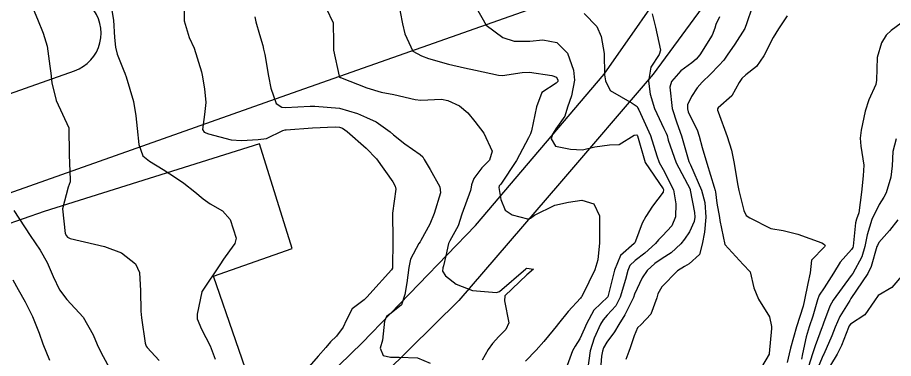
# Model space of a CAD drawing. Header units: metres. Extents: x 318500 to 325275, y 7408834 to 7428799.
# Drawn here: x 322153 to 322217.8, y 7422093.4 to 7422118.6 of the extents above; entities that cross this region are included whole.
import ezdxf

# ---------------------------------------------------------------- set-up
doc = ezdxf.new("R2010")
doc.units = ezdxf.units.M
doc.header["$MEASUREMENT"] = 0
for name, color, linetype in [('Curvas de Nivel 1m', 11, 'Continuous'), ('Curvas de Nivel 5m', 15, 'Continuous'), ('Edificações', 30, 'Continuous'), ('Linha Férrea', 20, 'Continuous'), ('Vias Primárias', 230, 'Continuous'), ('Vias Secundárias', 230, 'Continuous')]:
    doc.layers.add(name, color=color, linetype=linetype)

msp = doc.modelspace()

# ---------------------------------------------------------------- linework, layer by layer
at = {"layer": 'Curvas de Nivel 1m', "flags": 128}
for points, elevation in [([(322181.108, 7422119.937), (322181.451, 7422118.134), (322181.61, 7422117.395), (322182.205, 7422116.127), (322182.855, 7422115.77), (322183.374, 7422115.59), (322184.846, 7422115.165), (322186.024, 7422114.89), (322186.84, 7422114.709), (322188.54, 7422114.337), (322188.834, 7422114.325), (322190.308, 7422114.548), (322190.838, 7422114.559), (322192.495, 7422114.325), (322192.833, 7422114.202), (322192.951, 7422113.979), (322192.938, 7422113.869), (322192.827, 7422113.765), (322191.743, 7422113.069), (322191.371, 7422112.001), (322191.001, 7422110.226), (322190.914, 7422110.008), (322190.776, 7422109.721), (322189.872, 7422108.023), (322188.724, 7422106.286), (322188.61, 7422106.153), (322188.573, 7422106.041), (322188.711, 7422105.155), (322189.038, 7422104.369), (322189.569, 7422104.027), (322190.696, 7422103.732), (322190.922, 7422103.781), (322191.204, 7422104.002), (322192.708, 7422104.731), (322193.73, 7422104.95), (322194.711, 7422105.099), (322195.602, 7422104.839), (322196.01, 7422103.94), (322196.032, 7422102.587), (322196.022, 7422101.94), (322195.898, 7422100.695), (322195.678, 7422099.944), (322194.797, 7422098.133), (322194.685, 7422097.959), (322194.661, 7422097.918), (322194.619, 7422097.86), (322193.704, 7422096.869), (322192.99, 7422095.976), (322192.812, 7422095.752), (322192.582, 7422095.476), (322191.903, 7422094.657), (322191.325, 7422093.999), (322190.552, 7422093.19)], 772), ([(322154.14, 7422119.253), (322154.452, 7422118.494), (322154.864, 7422117.442), (322155.161, 7422116.485), (322155.372, 7422115.019), (322155.428, 7422114.481), (322155.522, 7422113.777), (322155.826, 7422112.475), (322156.77, 7422110.46), (322156.794, 7422108.503), (322156.797, 7422108.459), (322156.878, 7422106.613), (322156.869, 7422106.458), (322156.716, 7422106.051), (322156.294, 7422104.466), (322156.503, 7422102.632), (322156.586, 7422102.461), (322156.668, 7422102.353), (322156.868, 7422102.256), (322158.661, 7422101.839), (322159.412, 7422101.669), (322160.652, 7422101.216), (322161.693, 7422100.394), (322161.987, 7422099.743), (322162.066, 7422098.388), (322162.098, 7422096.887), (322162.144, 7422096.387), (322162.423, 7422094.521), (322162.458, 7422094.382), (322162.49, 7422094.312), (322162.558, 7422094.216), (322163.438, 7422093.255)], 777), ([(322159.89, 7422119.43), (322160.073, 7422118.422), (322160.154, 7422117.127), (322160.212, 7422116.42), (322160.338, 7422115.91), (322160.833, 7422114.672), (322160.911, 7422114.489), (322160.947, 7422114.408), (322161.012, 7422114.223), (322161.546, 7422112.399), (322161.73, 7422111.337), (322161.825, 7422110.394), (322161.947, 7422109.208), (322162.237, 7422108.388), (322162.744, 7422107.986), (322163.735, 7422107.37), (322164.725, 7422106.717), (322165.278, 7422106.352), (322166.095, 7422105.717), (322166.709, 7422105.187), (322167.221, 7422104.838), (322168.138, 7422104.308), (322168.69, 7422103.664), (322169.136, 7422102.295), (322169.057, 7422101.903), (322168.656, 7422101.357), (322168.21, 7422100.743), (322167.943, 7422100.31), (322166.62, 7422098.375), (322166.6, 7422098.351), (322166.595, 7422098.33), (322166.262, 7422096.666), (322166.265, 7422096.333), (322166.578, 7422095.551), (322167.21, 7422094.32), (322167.587, 7422093.351)], 776), ([(322175.804, 7422119.303), (322176.312, 7422118.206), (322176.341, 7422116.73), (322176.35, 7422116.205), (322176.757, 7422114.275), (322176.793, 7422114.2), (322176.83, 7422114.174), (322176.868, 7422114.161), (322178.819, 7422113.406), (322179.87, 7422113.098), (322180.812, 7422112.909), (322182.391, 7422112.539), (322182.806, 7422112.497), (322184.332, 7422112.573), (322184.806, 7422112.468), (322185.665, 7422112.077), (322186.278, 7422111.551), (322186.789, 7422110.927), (322187.466, 7422110.053), (322188.087, 7422108.72), (322187.881, 7422108.049), (322187.312, 7422107.483), (322186.73, 7422106.698), (322186.55, 7422106.236), (322186.526, 7422106.063), (322186.47, 7422105.816), (322185.846, 7422104.073), (322185.555, 7422103.209), (322184.954, 7422102.086), (322184.859, 7422101.895), (322184.654, 7422100.994), (322184.486, 7422100.249), (322184.434, 7422100.093), (322184.396, 7422099.852), (322184.634, 7422099.504), (322185.427, 7422098.877), (322186.624, 7422098.41), (322188.405, 7422098.26), (322188.623, 7422098.345), (322190.565, 7422100.011), (322190.605, 7422100.046), (322190.641, 7422100.063), (322191.14, 7422100.003), (322190.636, 7422099.575), (322189.022, 7422098.034), (322188.997, 7422097.651), (322189.307, 7422096.029), (322189.081, 7422095.534), (322188.575, 7422095.018), (322188.102, 7422094.51), (322187.788, 7422094.048), (322187.337, 7422093.267)], 773), ([(322186.899, 7422119.352), (322187.647, 7422118.052), (322188.871, 7422117.123), (322189.708, 7422116.867), (322190.869, 7422116.866), (322191.824, 7422116.95), (322192.868, 7422116.76), (322193.666, 7422115.972), (322194.091, 7422114.718), (322194.172, 7422113.967), (322193.953, 7422112.829), (322193.653, 7422111.971), (322193.465, 7422111.301), (322192.784, 7422110.377), (322192.537, 7422109.984), (322192.436, 7422109.646), (322192.767, 7422109.094), (322193.865, 7422108.867), (322194.763, 7422108.834), (322195.666, 7422109.047), (322196.769, 7422109.193), (322197.48, 7422109.209), (322198.582, 7422109.903), (322198.78, 7422109.94), (322198.819, 7422109.9), (322198.832, 7422109.847), (322199.404, 7422107.893), (322200.721, 7422105.945), (322200.745, 7422105.88), (322200.718, 7422105.7), (322199.934, 7422104.662), (322199.458, 7422103.892), (322199.181, 7422103.407), (322198.673, 7422102.076), (322198.63, 7422101.941), (322198.59, 7422101.901), (322197.571, 7422101.002), (322197.123, 7422099.923), (322196.633, 7422097.943), (322195.592, 7422096.958), (322195.049, 7422095.953), (322194.923, 7422095.617), (322194.573, 7422094.85), (322194.215, 7422094.314), (322194.015, 7422093.965), (322193.637, 7422092.882)], 771), ([(322207.321, 7422119.377), (322206.885, 7422118.135), (322206.801, 7422117.881), (322206.762, 7422117.801), (322206.027, 7422116.65), (322205.474, 7422115.814), (322205.21, 7422115.462), (322204.849, 7422115.056), (322204.243, 7422114.425), (322203.625, 7422113.838), (322203.251, 7422113.416), (322202.814, 7422112.762), (322202.52, 7422112.139), (322202.519, 7422111.854), (322202.584, 7422111.639), (322202.793, 7422111.161), (322203.249, 7422110.307), (322203.404, 7422109.841), (322203.608, 7422108.997), (322203.955, 7422107.832), (322204.497, 7422106.05), (322204.578, 7422105.822), (322204.607, 7422105.71), (322204.711, 7422104.872), (322204.907, 7422103.818), (322204.926, 7422103.589), (322205.295, 7422101.814), (322206.648, 7422100.346), (322207.154, 7422099.792), (322207.446, 7422098.606), (322207.794, 7422097.782), (322208.601, 7422096.477), (322208.744, 7422095.768), (322208.741, 7422095.614), (322208.57, 7422093.77), (322208.559, 7422093.718), (322207.445, 7422091.786)], 767), ([(322170.514, 7422118.656), (322170.61, 7422118.283), (322170.871, 7422117.358), (322171.117, 7422116.531), (322171.176, 7422116.275), (322171.256, 7422115.872), (322171.544, 7422114.269), (322171.708, 7422113.375), (322172.108, 7422112.26), (322172.517, 7422111.974), (322172.797, 7422111.945), (322174.625, 7422112.049), (322174.798, 7422112.061), (322174.954, 7422112.063), (322176.797, 7422111.913), (322178.119, 7422111.506), (322178.791, 7422111.223), (322179.511, 7422110.883), (322180.534, 7422110.144), (322180.777, 7422109.933), (322181.625, 7422109.274), (322182.755, 7422108.483), (322182.943, 7422108.308), (322183.059, 7422108.115), (322183.49, 7422107.357), (322184.207, 7422106.098), (322184.25, 7422105.631), (322183.8, 7422104.103), (322183.464, 7422103.332), (322182.813, 7422102.118), (322182.759, 7422102.028), (322182.667, 7422101.893), (322182.036, 7422100.739), (322181.917, 7422100.127), (322181.774, 7422098.983), (322181.625, 7422098.13), (322181.386, 7422097.354), (322180.599, 7422096.741), (322180.254, 7422096.486), (322180.119, 7422096.147), (322179.976, 7422094.741), (322179.807, 7422094.151), (322180.029, 7422093.622), (322180.553, 7422093.484), (322181.203, 7422093.484), (322182.553, 7422093.428), (322183.501, 7422093.057)], 774), ([(322199.913, 7422118.872), (322200.169, 7422117.887), (322200.543, 7422116.203), (322200.426, 7422115.884), (322199.806, 7422114.93), (322199.64, 7422113.892), (322199.768, 7422112.938), (322200.101, 7422111.887), (322200.785, 7422110.397), (322200.953, 7422110.049), (322201.016, 7422109.876), (322201.11, 7422109.539), (322201.694, 7422107.866), (322202.721, 7422105.902), (322202.739, 7422105.85), (322203.045, 7422104.187), (322203.078, 7422103.844), (322203.028, 7422103.512), (322202.684, 7422102.768), (322202.315, 7422102.216), (322202.026, 7422101.86), (322201.316, 7422101.214), (322200.654, 7422100.794), (322200.105, 7422100.428), (322199.538, 7422099.891), (322199.177, 7422099.352), (322198.622, 7422098.138), (322198.524, 7422097.901), (322197.886, 7422096.626), (322197.459, 7422095.917), (322197.129, 7422095.375), (322196.57, 7422094.61), (322196.316, 7422094.181), (322196.237, 7422093.935), (322196.175, 7422093.555), (322196.039, 7422091.938)], 769), ([(322204.892, 7422118.65), (322204.622, 7422118.086), (322204.556, 7422117.825), (322204.346, 7422117.3), (322203.44, 7422115.841), (322203.176, 7422115.524), (322202.851, 7422115.264), (322202.049, 7422114.655), (322201.353, 7422113.872), (322201.228, 7422113.47), (322201.39, 7422111.871), (322201.74, 7422110.816), (322202.083, 7422109.86), (322202.64, 7422107.964), (322202.68, 7422107.851), (322202.748, 7422107.708), (322203.578, 7422105.837), (322203.814, 7422104.937), (322203.898, 7422103.832), (322203.788, 7422102.729), (322203.619, 7422101.836), (322203.406, 7422101.092), (322202.648, 7422100.385), (322202.308, 7422100.192), (322201.798, 7422099.863), (322200.628, 7422098.685), (322200.34, 7422098.165), (322200.253, 7422097.884), (322199.83, 7422096.659), (322199.112, 7422095.895), (322198.83, 7422095.654), (322198.577, 7422095.059), (322198.289, 7422094.179), (322198.183, 7422093.906), (322197.963, 7422093.318)], 768), ([(322209.906, 7422118.744), (322209.264, 7422117.764), (322208.874, 7422117.14), (322208.183, 7422115.78), (322207.644, 7422114.992), (322206.839, 7422114.379), (322206.541, 7422114.097), (322206.358, 7422113.805), (322205.817, 7422112.808), (322204.801, 7422111.917), (322204.755, 7422111.867), (322204.739, 7422111.821), (322204.748, 7422111.769), (322204.798, 7422111.631), (322205.471, 7422109.813), (322205.774, 7422108.8), (322205.981, 7422107.808), (322206.22, 7422106.312), (322206.329, 7422105.804), (322206.705, 7422104.34), (322206.878, 7422103.974), (322207.138, 7422103.793), (322208.688, 7422102.997), (322209.597, 7422102.846), (322210.683, 7422102.593), (322212.459, 7422101.937), (322212.672, 7422101.831), (322212.702, 7422101.72), (322212.697, 7422101.692), (322212.669, 7422101.658), (322211.71, 7422100.674), (322211.593, 7422099.73), (322211.428, 7422098.936), (322211.18, 7422097.734), (322211.079, 7422097.27), (322210.59, 7422095.74), (322210.147, 7422094.165), (322210.056, 7422093.748), (322209.902, 7422093.098)], 766), ([(322217.967, 7422109.648), (322217.714, 7422108.702), (322217.679, 7422107.651), (322217.581, 7422106.808), (322217.232, 7422105.655), (322217.06, 7422105.314), (322216.711, 7422104.773), (322216.169, 7422103.668), (322215.811, 7422102.546), (322215.64, 7422101.675), (322215.415, 7422100.922), (322214.749, 7422099.688), (322214.638, 7422099.528), (322213.317, 7422097.71), (322213.065, 7422097.262), (322212.594, 7422096.004), (322212.524, 7422095.788), (322212.498, 7422095.721), (322211.973, 7422094.322), (322211.778, 7422093.728), (322211.492, 7422092.789)], 764), ([(322152.698, 7422104.346), (322153.898, 7422102.498), (322154.654, 7422101.408), (322155.164, 7422100.482), (322155.597, 7422099.443), (322156.067, 7422098.468), (322156.609, 7422097.749), (322157.818, 7422096.442), (322158.571, 7422095.149), (322158.861, 7422094.427), (322159.161, 7422093.817), (322159.914, 7422092.416)], 778), ([(322218.097, 7422103.646), (322217.484, 7422102.856), (322216.675, 7422101.977), (322216.575, 7422101.758), (322216.545, 7422101.662), (322216.124, 7422100.192), (322215.871, 7422099.672), (322214.621, 7422097.817), (322214.536, 7422097.691), (322213.806, 7422096.498), (322213.462, 7422095.707), (322213.217, 7422095.074), (322212.605, 7422093.719), (322212.559, 7422093.626), (322211.995, 7422092.276)], 763), ([(322218.503, 7422099.641), (322217.645, 7422098.635), (322216.624, 7422098.041), (322216.356, 7422097.664), (322215.657, 7422096.621), (322214.594, 7422095.924), (322214.483, 7422095.8), (322214.432, 7422095.692), (322213.925, 7422094.344), (322213.608, 7422093.704), (322212.542, 7422091.958)], 762), ([(322152.627, 7422099.201), (322153.025, 7422098.506), (322153.536, 7422097.571), (322154.074, 7422096.495), (322154.572, 7422095.269), (322154.836, 7422094.486), (322155.344, 7422093.274)], 779)]:
    msp.add_lwpolyline(points, dxfattribs=dict(at, elevation=elevation))
at = {"layer": 'Curvas de Nivel 5m', "flags": 128}
for points, elevation in [([(322165.306, 7422119.952), (322165.295, 7422118.354), (322165.657, 7422117.137), (322166.034, 7422116.342), (322166.572, 7422114.596), (322166.628, 7422114.333), (322166.815, 7422113.33), (322166.895, 7422112.329), (322166.791, 7422111.433), (322166.664, 7422110.332), (322166.777, 7422110.139), (322167.092, 7422110.009), (322168.769, 7422109.565), (322169.538, 7422109.523), (322170.769, 7422109.577), (322171.381, 7422109.661), (322172.609, 7422110.253), (322172.78, 7422110.296), (322172.835, 7422110.304), (322174.782, 7422110.446), (322176.468, 7422110.518), (322176.783, 7422110.496), (322177.006, 7422110.421), (322177.357, 7422110.191), (322178.762, 7422108.958), (322179.515, 7422108.159), (322180.725, 7422106.455), (322180.902, 7422106.138), (322180.944, 7422105.912), (322180.7, 7422104.14), (322180.736, 7422102.139), (322180.734, 7422102.075), (322180.712, 7422100.139), (322180.701, 7422100.078), (322180.638, 7422099.952), (322179.036, 7422098.164), (322178.842, 7422097.942), (322178.614, 7422097.74), (322177.716, 7422097.071), (322177.279, 7422096.19), (322177.061, 7422095.715), (322176.573, 7422095.053), (322176.135, 7422094.635), (322175.779, 7422094.208), (322175.211, 7422093.556), (322174.546, 7422092.802)], 775), ([(322194.894, 7422118.917), (322195.834, 7422117.946), (322196.146, 7422117.215), (322196.363, 7422115.937), (322196.403, 7422114.37), (322196.458, 7422113.936), (322196.819, 7422113.218), (322198.432, 7422112.279), (322198.802, 7422112.019), (322198.866, 7422111.899), (322198.925, 7422111.773), (322199.8, 7422109.89), (322200.263, 7422108.379), (322200.43, 7422107.883), (322200.742, 7422107.367), (322201.485, 7422105.869), (322201.679, 7422104.834), (322201.652, 7422103.866), (322201.359, 7422103.201), (322200.679, 7422102.461), (322200.395, 7422102.162), (322200.152, 7422101.885), (322199.379, 7422101.173), (322198.651, 7422100.638), (322198.271, 7422100.28), (322198.114, 7422099.908), (322197.948, 7422099.225), (322197.55, 7422097.916), (322197.237, 7422097.294), (322196.6, 7422096.586), (322196.28, 7422096.249), (322196.094, 7422095.937), (322195.632, 7422094.886), (322195.342, 7422093.948), (322195.123, 7422092.529)], 770), ([(322218.333, 7422118.201), (322217.604, 7422117.653), (322217.231, 7422117.302), (322216.871, 7422116.734), (322216.563, 7422115.664), (322216.515, 7422113.984), (322216.455, 7422113.666), (322215.953, 7422112.533), (322215.661, 7422111.677), (322215.372, 7422110.267), (322215.297, 7422109.682), (322215.361, 7422109.091), (322215.568, 7422107.678), (322215.515, 7422106.902), (322215.393, 7422105.68), (322215.198, 7422104.176), (322215.034, 7422103.685), (322214.966, 7422103.416), (322214.791, 7422101.688), (322214.767, 7422101.59), (322214.666, 7422101.446), (322213.831, 7422100.523), (322213.335, 7422099.71), (322212.629, 7422098.621), (322212.274, 7422098.073), (322212.15, 7422097.725), (322211.803, 7422096.527), (322211.527, 7422095.731), (322211.312, 7422095), (322211.031, 7422093.735), (322210.954, 7422093.338)], 765)]:
    msp.add_lwpolyline(points, dxfattribs=dict(at, elevation=elevation))
at = {"layer": 'Edificações'}
msp.add_lwpolyline([(322151.205, 7422085.414), (322156.187, 7422087.18), (322158.723, 7422080.062), (322167.502, 7422086.692), (322170.772, 7422089.906), (322167.472, 7422099.486), (322173.286, 7422101.528), (322170.875, 7422109.269), (322154.946, 7422104.252), (322150.248, 7422102.645)], dxfattribs=at)
at = {"layer": 'Linha Férrea'}
for points in [[(321625.181, 7423540.483), (321646.79, 7423496.959), (321893.02, 7422980.599), (321927.568, 7422912.57), (321960.071, 7422844.091), (321960.071, 7422844.091), (322054.8, 7422642.247, -0.028698), (322111.168, 7422494.248), (322140.246, 7422392.292, 0.177815), (322346.493, 7422099.021)], [(322346.493, 7422099.021, -0.177815), (322140.246, 7422392.292), (322111.168, 7422494.248, 0.028698), (322054.8, 7422642.247), (321960.071, 7422844.091), (321960.071, 7422844.091), (321927.568, 7422912.57), (321893.02, 7422980.599), (321646.79, 7423496.959), (321625.181, 7423540.483, -0.08675)], [(321634.288, 7423531.029), (321649.189, 7423501.212), (321891.508, 7422993.323), (321931.636, 7422913.121), (321963.221, 7422846.706), (322059.233, 7422642.556), (322059.233, 7422642.556, -0.026965), (322115.311, 7422495.115), (322143.825, 7422393.254, 0.177055), (322348.62, 7422102.056)], [(322348.62, 7422102.056, -0.177055), (322143.825, 7422393.254), (322115.311, 7422495.115, 0.026965), (322059.233, 7422642.556), (322059.233, 7422642.556), (321963.221, 7422846.706), (321931.636, 7422913.121), (321891.508, 7422993.323), (321649.189, 7423501.212), (321634.288, 7423531.029, -0.065289)]]:
    msp.add_lwpolyline(points, format="xyb", dxfattribs=at)
at = {"layer": 'Vias Primárias'}
for points in [[(323715.644, 7420145.548, 0), (323709.04, 7420132.939)], [(323831.088, 7420001.787, 0), (323833.844, 7420008.443, 0.220888)]]:
    msp.add_lwpolyline(points, format="xyb", dxfattribs=at)
msp.add_lwpolyline([(322037.86, 7422072.974), (322089.83, 7422090.914), (322136.59, 7422107.395), (322157.197, 7422114.676, 0.537274), (322158.387, 7422119.433), (322152.733, 7422122.91), (322143.228, 7422128.254), (322121.642, 7422137.656), (322108.542, 7422142.919), (322102.304, 7422145.195), (322097.353, 7422146.184), (322088.243, 7422147.075), (322069, 7422147.777), (322057.614, 7422147.381), (322030.652, 7422145.201), (322016.775, 7422143.318, 0.133222), (322010.434, 7422140.639, 0.209355), (322006.176, 7422132.721, 0.086561), (322006.773, 7422126.259), (322009.448, 7422119.036), (322014.205, 7422105.953), (322021.44, 7422086.438), (322025.738, 7422075.996, 0.31503), (322032.999, 7422071.341)], format="xyb", close=True, dxfattribs=at)
msp.add_lwpolyline([(322031.62, 7422063.151), (322061.852, 7422073.484), (322093.92, 7422084.731), (322134.072, 7422099.148), (322172.483, 7422112.742), (322199.848, 7422122.408), (322202.048, 7422123.094)], dxfattribs=at)
at = {"layer": 'Vias Secundárias'}
for points in [[(322124.301, 7422049.381), (322143.223, 7422056.752), (322148.092, 7422057.864), (322151.71, 7422058.838), (322152.684, 7422059.811), (322154.353, 7422062.175), (322160.475, 7422071.492), (322166.576, 7422082.525), (322169.092, 7422085.458), (322178.456, 7422094.539), (322186.856, 7422103.233), (322196.36, 7422114.408), (322201.811, 7422122.231)], [(322204.228, 7422120.205), (322199.986, 7422114.408), (322193.056, 7422106.341), (322185.611, 7422097.688), (322178.327, 7422090.485), (322171.141, 7422083.563), (322168.448, 7422079.912), (322166.803, 7422077.144), (322164.465, 7422072.558), (322160.129, 7422064.406), (322156.493, 7422058.781), (322154.771, 7422057.308), (322154.075, 7422056.891), (322150.458, 7422055.917), (322145.449, 7422055.083), (322141.275, 7422054.388), (322124.997, 7422047.852)]]:
    msp.add_lwpolyline(points, dxfattribs=at)

doc.saveas('drawing.dxf')
